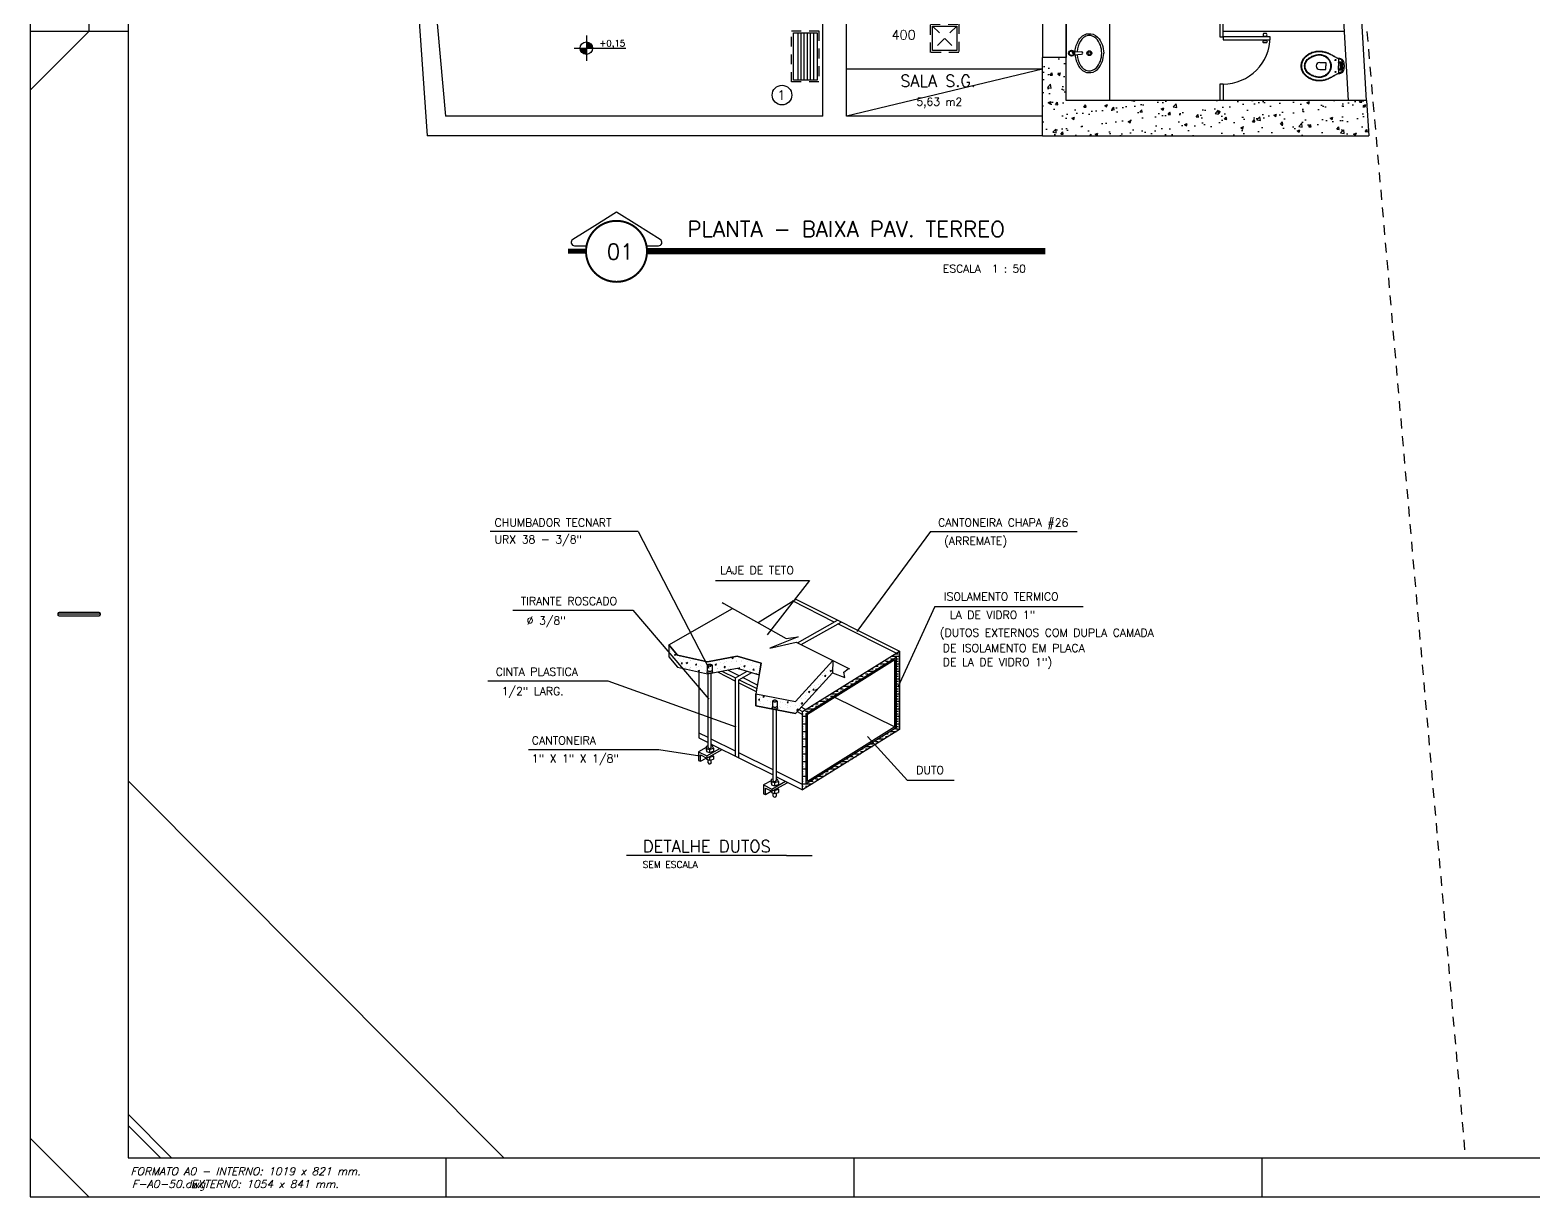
# Model space of a CAD drawing. Extents: x 372.3 to 443.5, y -41.5 to 0.6.
# Drawn here: x 372.33 to 391.5, y -41.46 to -26.59 of the extents above; entities that cross this region are included whole.
import ezdxf

# ---------------------------------------------------------------- set-up
doc = ezdxf.new("R2010")
doc.units = 0
doc.header["$MEASUREMENT"] = 0
doc.linetypes.add('HIDDEN', pattern=[0.375, 0.25, -0.125])
doc.linetypes.add('HIDDEN2', pattern=[0.1875, 0.125, -0.0625])
doc.layers.get('0').update_dxf_attribs({"linetype": 'CONTINUOUS'})
for name, color, linetype in [('A1ALV50', 13, 'CONTINUOUS'), ('A1ALV70', 145, 'CONTINUOUS'), ('A1DIVS', 30, 'CONTINUOUS'), ('A1MOBI', 253, 'CONTINUOUS'), ('A1PORTA', 40, 'CONTINUOUS'), ('A1PROJ20', 3, 'HIDDEN2'), ('A1SANIT', 6, 'CONTINUOUS'), ('A1VISTA10', 10, 'CONTINUOUS'), ('A2HACHU', 11, 'CONTINUOUS'), ('A2SIMBL', 30, 'CONTINUOUS'), ('A2TXT25', 4, 'CONTINUOUS'), ('A2TXT50', 13, 'CONTINUOUS'), ('AC-DIFUSORES', 2, 'CONTINUOUS'), ('AC-DUTOS', 14, 'CONTINUOUS'), ('AC-DUTOSMANTIDOS', 252, 'CONTINUOUS'), ('AC-TEXTO', 7, 'CONTINUOUS'), ('ACDUTOS', 14, 'CONTINUOUS'), ('S2MARGF', 4, 'CONTINUOUS'), ('S2MARGG', 9, 'CONTINUOUS')]:
    doc.layers.add(name, color=color, linetype=linetype)
doc.styles.add('ROMANS', font='ROMANS.SHX')
doc.styles.add('SIMPLEX-08', font='simplex.shx', dxfattribs={"height": 0.08})
doc.styles.add('SIMPLEX-10', font='simplex.shx', dxfattribs={"height": 0.1})
doc.styles.add('SIMPLEX-15', font='simplex.shx', dxfattribs={"height": 0.15})
doc.styles.add('SIMPLEX-20', font='simplex.shx', dxfattribs={"height": 0.2})
doc.styles.add('T80', font='ROMANS9.SHX', dxfattribs={"height": 0.1})

# ---------------------------------------------------------------- blocks, each defined once
blk = doc.blocks.new('PP5')
blk.add_lwpolyline([(-0.6, 0), (0, 0), (0, 0.035), (-0.6, 0.035)], close=True)
at = {"layer": 'A1VISTA10', "color": 1}
for points in [[(-0.554, 0.077), (-0.515, 0.077, -0.363892), (-0.515, 0.045), (-0.554, 0.045, -0.363892)], [(-0.554, -0.042), (-0.515, -0.042, 0.363892), (-0.515, -0.01), (-0.554, -0.01, 0.363892)]]:
    blk.add_lwpolyline(points, format="xyb", close=True, dxfattribs=at)
at = {"layer": 'A1VISTA10'}
blk.add_arc((0, 0), 0.6, 90, 180, dxfattribs=at)
blk = doc.blocks.new('W-CUO-PB')
for p, q in [((-0.019, -0.093), (-0.014, -0.188)), ((0.021, -0.092), (0.016, -0.188))]:
    blk.add_line(p, q)
for points in [[(-0.019, -0.104, 0.130132), (-0.168, -0.153, 0.090827), (-0.22, -0.198, 0.12568), (-0.248, -0.271, 0.221372), (-0.206, -0.392, 0.186059), (0, -0.469)], [(0.021, -0.104, -0.128032), (0.168, -0.153, -0.090827), (0.22, -0.198, -0.12568), (0.248, -0.271, -0.221372), (0.206, -0.392, -0.186059), (0, -0.469)]]:
    blk.add_lwpolyline(points, format="xyb")
blk.add_circle((0, -0.06), 0.0382)
blk.add_arc((0.001, -0.187), 0.015, 183.1827, 356.8173)
at = {"layer": 'A1VISTA10'}
blk.add_line((0.03, -0.06), (-0.015, -0.086), dxfattribs=at)
blk.add_lwpolyline([(-0.019, -0.129, 0.12932), (-0.155, -0.174, 0.09047), (-0.2, -0.213, 0.123903), (-0.224, -0.274, 0.21906), (-0.189, -0.374, 0.185248), (0, -0.444, 0.185248), (0.189, -0.374, 0.21906), (0.224, -0.274, 0.123903), (0.2, -0.213, 0.09047), (0.155, -0.174, 0.127034), (0.021, -0.13, 0.127034)], format="xyb", dxfattribs=at)
for centre, radius in [((0, -0.06), 0.03), ((0, -0.286), 0.0305), ((0, -0.286), 0.018)]:
    blk.add_circle(centre, radius, dxfattribs=at)
blk = doc.blocks.new('VASO-PB')
for points in [[(-0.074, -0.046), (-0.074, -0.082), (-0.074, -0.082), (-0.075, -0.087), (-0.077, -0.092), (-0.08, -0.096), (-0.085, -0.099), (-0.088, -0.101), (-0.088, -0.101), (-0.088, -0.101), (-0.088, -0.101), (-0.088, -0.101), (-0.088, -0.101), (-0.125, -0.122), (-0.125, -0.122), (-0.131, -0.125), (-0.136, -0.128), (-0.141, -0.131), (-0.146, -0.133), (-0.146, -0.133), (-0.151, -0.136), (-0.156, -0.139), (-0.16, -0.142), (-0.166, -0.145), (-0.171, -0.147), (-0.176, -0.15), (-0.181, -0.153), (-0.186, -0.155), (-0.186, -0.155), (-0.193, -0.159), (-0.201, -0.163), (-0.208, -0.166), (-0.215, -0.169), (-0.223, -0.172), (-0.231, -0.175), (-0.239, -0.178), (-0.247, -0.18), (-0.247, -0.18), (-0.259, -0.183), (-0.271, -0.186), (-0.284, -0.188), (-0.297, -0.19), (-0.309, -0.191), (-0.322, -0.191), (-0.335, -0.191), (-0.348, -0.19), (-0.348, -0.19), (-0.361, -0.188), (-0.374, -0.186), (-0.387, -0.182), (-0.4, -0.179), (-0.413, -0.174), (-0.425, -0.169), (-0.438, -0.164), (-0.449, -0.158), (-0.449, -0.158), (-0.459, -0.152), (-0.468, -0.146), (-0.476, -0.139), (-0.484, -0.133), (-0.493, -0.125), (-0.5, -0.117), (-0.508, -0.109), (-0.515, -0.101), (-0.515, -0.101), (-0.523, -0.09), (-0.53, -0.079), (-0.536, -0.066), (-0.541, -0.054), (-0.545, -0.041), (-0.548, -0.028), (-0.549, -0.014), (-0.55, 0), (-0.55, 0), (-0.549, 0.014), (-0.548, 0.027), (-0.545, 0.04), (-0.541, 0.053), (-0.536, 0.066), (-0.53, 0.078), (-0.523, 0.09), (-0.515, 0.101), (-0.515, 0.101), (-0.508, 0.109), (-0.5, 0.117), (-0.493, 0.125), (-0.484, 0.132), (-0.476, 0.139), (-0.468, 0.145), (-0.459, 0.151), (-0.449, 0.157), (-0.449, 0.157), (-0.438, 0.163), (-0.425, 0.169), (-0.413, 0.174), (-0.4, 0.178), (-0.387, 0.182), (-0.374, 0.185), (-0.361, 0.187), (-0.348, 0.19), (-0.348, 0.19), (-0.335, 0.19), (-0.322, 0.19), (-0.309, 0.19), (-0.297, 0.189), (-0.284, 0.187), (-0.271, 0.185), (-0.259, 0.182), (-0.247, 0.179), (-0.247, 0.179), (-0.239, 0.177), (-0.231, 0.174), (-0.223, 0.171), (-0.215, 0.169), (-0.208, 0.166), (-0.201, 0.162), (-0.193, 0.158), (-0.186, 0.155), (-0.186, 0.155), (-0.181, 0.152), (-0.176, 0.15), (-0.171, 0.147), (-0.166, 0.144), (-0.16, 0.142), (-0.156, 0.139), (-0.151, 0.136), (-0.146, 0.133), (-0.146, 0.133), (-0.141, 0.131), (-0.136, 0.128), (-0.131, 0.124), (-0.125, 0.121), (-0.088, 0.101), (-0.088, 0.101), (-0.088, 0.101), (-0.088, 0.101), (-0.088, 0.101), (-0.088, 0.101), (-0.085, 0.098), (-0.085, 0.098), (-0.08, 0.096), (-0.077, 0.091), (-0.075, 0.086), (-0.074, 0.081), (-0.074, 0.045)], [(-0.088, -0.101), (-0.088, -0.101), (-0.088, -0.101), (-0.088, -0.101), (-0.088, -0.101), (-0.088, -0.101), (-0.058, -0.096), (-0.058, -0.096), (-0.047, -0.093), (-0.038, -0.089), (-0.03, -0.083), (-0.022, -0.077), (-0.015, -0.069), (-0.01, -0.061), (-0.007, -0.051), (-0.004, -0.041), (-0.004, -0.041), (-0.003, -0.036), (-0.002, -0.031), (-0.001, -0.026), (-0.001, -0.02), (-0.001, -0.015), (0, -0.01), (0, -0.005), (0, 0), (0, 0), (0, 0.005), (0, 0.01), (-0.001, 0.015), (-0.001, 0.02), (-0.001, 0.025), (-0.002, 0.03), (-0.003, 0.035), (-0.004, 0.04), (-0.004, 0.04), (-0.007, 0.05), (-0.01, 0.06), (-0.015, 0.069), (-0.022, 0.076), (-0.03, 0.082), (-0.038, 0.088), (-0.047, 0.093), (-0.058, 0.096), (-0.088, 0.1), (-0.088, 0.1), (-0.088, 0.1), (-0.088, 0.1), (-0.088, 0.1), (-0.088, 0.101)], [(-0.038, -0.051), (-0.034, -0.05), (-0.028, -0.046), (-0.023, -0.039), (-0.022, -0.031), (-0.022, 0), (-0.022, 0.031), (-0.022, 0.031), (-0.023, 0.039), (-0.028, 0.045), (-0.034, 0.05), (-0.042, 0.051)]]:
    blk.add_lwpolyline(points)
at = {"layer": 'A1VISTA10'}
for points in [[(-0.125, -0.122), (-0.146, -0.133), (-0.146, -0.133), (-0.151, -0.136), (-0.156, -0.138), (-0.16, -0.141), (-0.166, -0.143), (-0.171, -0.145), (-0.176, -0.147), (-0.181, -0.15), (-0.186, -0.152), (-0.186, -0.152), (-0.193, -0.155), (-0.201, -0.159), (-0.208, -0.162), (-0.216, -0.166), (-0.223, -0.169), (-0.23, -0.171), (-0.239, -0.174), (-0.247, -0.176), (-0.247, -0.176), (-0.259, -0.179), (-0.271, -0.181), (-0.284, -0.183), (-0.297, -0.185), (-0.309, -0.185), (-0.322, -0.185), (-0.335, -0.185), (-0.348, -0.184), (-0.348, -0.184), (-0.361, -0.182), (-0.374, -0.179), (-0.387, -0.176), (-0.4, -0.172), (-0.413, -0.167), (-0.425, -0.162), (-0.438, -0.156), (-0.449, -0.15), (-0.449, -0.15), (-0.457, -0.144), (-0.465, -0.139), (-0.473, -0.133), (-0.48, -0.128), (-0.487, -0.122), (-0.494, -0.115), (-0.5, -0.109), (-0.507, -0.101), (-0.507, -0.101), (-0.516, -0.09), (-0.523, -0.079), (-0.529, -0.066), (-0.534, -0.054), (-0.538, -0.041), (-0.541, -0.028), (-0.543, -0.014), (-0.543, 0), (-0.543, 0), (-0.543, 0.014), (-0.541, 0.027), (-0.538, 0.041), (-0.534, 0.053), (-0.529, 0.066), (-0.523, 0.078), (-0.516, 0.09), (-0.507, 0.101), (-0.507, 0.101), (-0.5, 0.108), (-0.494, 0.115), (-0.487, 0.121), (-0.48, 0.127), (-0.473, 0.133), (-0.465, 0.139), (-0.457, 0.144), (-0.449, 0.149), (-0.449, 0.149), (-0.438, 0.155), (-0.425, 0.161), (-0.413, 0.166), (-0.4, 0.171), (-0.387, 0.175), (-0.374, 0.179), (-0.361, 0.181), (-0.348, 0.183), (-0.348, 0.183), (-0.336, 0.184), (-0.322, 0.185), (-0.309, 0.185), (-0.297, 0.184), (-0.284, 0.182), (-0.271, 0.18), (-0.259, 0.178), (-0.247, 0.175), (-0.247, 0.175), (-0.239, 0.173), (-0.231, 0.17), (-0.223, 0.168), (-0.216, 0.165), (-0.208, 0.162), (-0.201, 0.158), (-0.193, 0.155), (-0.186, 0.152), (-0.186, 0.152), (-0.181, 0.15), (-0.176, 0.147), (-0.171, 0.145), (-0.166, 0.142), (-0.16, 0.14), (-0.156, 0.137), (-0.151, 0.135), (-0.146, 0.132), (-0.125, 0.121)], [(-0.247, 0.129), (-0.247, 0.129), (-0.238, 0.124), (-0.229, 0.119), (-0.222, 0.112), (-0.214, 0.106), (-0.207, 0.099), (-0.201, 0.092), (-0.195, 0.084), (-0.189, 0.075), (-0.184, 0.067), (-0.18, 0.058), (-0.176, 0.049), (-0.173, 0.039), (-0.171, 0.03), (-0.169, 0.02), (-0.168, 0.01), (-0.167, 0), (-0.167, 0), (-0.168, -0.01), (-0.169, -0.02), (-0.171, -0.03), (-0.173, -0.04), (-0.176, -0.05), (-0.18, -0.058), (-0.184, -0.068), (-0.189, -0.076), (-0.195, -0.085), (-0.201, -0.093), (-0.207, -0.1), (-0.214, -0.106), (-0.222, -0.113), (-0.229, -0.12), (-0.238, -0.125), (-0.247, -0.13), (-0.247, -0.13), (-0.258, -0.136), (-0.271, -0.14), (-0.283, -0.143), (-0.296, -0.146), (-0.309, -0.147), (-0.322, -0.147), (-0.335, -0.147), (-0.348, -0.144), (-0.348, -0.144), (-0.361, -0.142), (-0.374, -0.138), (-0.387, -0.134), (-0.4, -0.129), (-0.413, -0.124), (-0.425, -0.117), (-0.438, -0.111), (-0.449, -0.104), (-0.449, -0.104), (-0.462, -0.094), (-0.473, -0.084), (-0.483, -0.072), (-0.491, -0.059), (-0.497, -0.045), (-0.503, -0.031), (-0.506, -0.015), (-0.507, 0), (-0.507, 0), (-0.506, 0.015), (-0.503, 0.031), (-0.497, 0.044), (-0.491, 0.058), (-0.483, 0.071), (-0.473, 0.083), (-0.462, 0.093), (-0.449, 0.103), (-0.449, 0.103), (-0.438, 0.11), (-0.425, 0.117), (-0.413, 0.123), (-0.4, 0.128), (-0.387, 0.133), (-0.374, 0.137), (-0.361, 0.141), (-0.348, 0.144), (-0.348, 0.144), (-0.335, 0.146), (-0.322, 0.147), (-0.309, 0.146), (-0.296, 0.145), (-0.283, 0.142), (-0.271, 0.139), (-0.258, 0.135), (-0.247, 0.129)], [(-0.247, 0.12), (-0.247, 0.12), (-0.239, 0.115), (-0.231, 0.11), (-0.224, 0.104), (-0.217, 0.098), (-0.212, 0.091), (-0.206, 0.085), (-0.2, 0.077), (-0.195, 0.069), (-0.191, 0.061), (-0.187, 0.053), (-0.184, 0.045), (-0.181, 0.036), (-0.179, 0.028), (-0.177, 0.018), (-0.177, 0.009), (-0.176, 0), (-0.176, 0), (-0.177, -0.009), (-0.177, -0.019), (-0.179, -0.028), (-0.181, -0.036), (-0.184, -0.045), (-0.187, -0.054), (-0.191, -0.062), (-0.195, -0.07), (-0.2, -0.077), (-0.206, -0.085), (-0.212, -0.092), (-0.217, -0.098), (-0.224, -0.104), (-0.231, -0.11), (-0.239, -0.115), (-0.247, -0.12), (-0.247, -0.12), (-0.258, -0.127), (-0.271, -0.132), (-0.283, -0.136), (-0.295, -0.139), (-0.309, -0.141), (-0.322, -0.141), (-0.335, -0.141), (-0.348, -0.139), (-0.348, -0.139), (-0.362, -0.136), (-0.375, -0.132), (-0.388, -0.128), (-0.4, -0.123), (-0.414, -0.117), (-0.426, -0.111), (-0.438, -0.104), (-0.449, -0.096), (-0.449, -0.096), (-0.461, -0.088), (-0.471, -0.078), (-0.48, -0.067), (-0.487, -0.055), (-0.493, -0.042), (-0.498, -0.028), (-0.5, -0.015), (-0.502, 0), (-0.502, 0), (-0.5, 0.015), (-0.498, 0.028), (-0.493, 0.042), (-0.487, 0.054), (-0.48, 0.066), (-0.471, 0.077), (-0.461, 0.087), (-0.449, 0.096), (-0.449, 0.096), (-0.438, 0.103), (-0.426, 0.11), (-0.414, 0.117), (-0.4, 0.122), (-0.388, 0.127), (-0.375, 0.131), (-0.362, 0.135), (-0.348, 0.138), (-0.348, 0.138), (-0.335, 0.14), (-0.322, 0.141), (-0.309, 0.14), (-0.295, 0.139), (-0.283, 0.136), (-0.271, 0.132), (-0.258, 0.127), (-0.247, 0.12)], [(-0.315, 0.045), (-0.235, 0.045), (-0.235, 0)], [(-0.315, -0.046), (-0.235, -0.046), (-0.235, 0)], [(-0.039, 0.077), (-0.046, 0.081), (-0.053, 0.085), (-0.059, 0.086), (-0.067, 0.088), (-0.076, 0.088)], [(-0.074, 0.051), (-0.042, 0.051), (-0.023, 0.051), (-0.023, 0.051), (-0.021, 0.052), (-0.02, 0.053), (-0.019, 0.055), (-0.021, 0.059), (-0.021, 0.059), (-0.025, 0.064), (-0.031, 0.071), (-0.039, 0.077)], [(-0.074, 0.045), (-0.074, 0)], [(-0.074, -0.046), (-0.074, -0.046), (-0.074, -0.042), (-0.071, -0.039), (-0.069, -0.036), (-0.065, -0.036), (-0.052, -0.036), (-0.052, -0.036), (-0.05, -0.036), (-0.049, -0.036), (-0.047, -0.037), (-0.046, -0.039), (-0.046, -0.039), (-0.044, -0.039), (-0.042, -0.039), (-0.04, -0.038), (-0.039, -0.036), (-0.039, 0), (-0.039, 0.035), (-0.039, 0.035), (-0.04, 0.037), (-0.042, 0.039), (-0.044, 0.039), (-0.046, 0.038), (-0.046, 0.038), (-0.047, 0.036), (-0.049, 0.036), (-0.05, 0.035), (-0.052, 0.035), (-0.065, 0.035), (-0.065, 0.035), (-0.069, 0.036), (-0.071, 0.038), (-0.074, 0.041), (-0.074, 0.045)], [(-0.074, -0.046), (-0.074, 0)], [(-0.048, -0.037), (-0.048, 0), (-0.048, 0.036)], [(-0.039, -0.077), (-0.046, -0.081), (-0.053, -0.085), (-0.059, -0.086), (-0.067, -0.088), (-0.076, -0.088)], [(-0.074, -0.051), (-0.042, -0.051), (-0.023, -0.051), (-0.023, -0.051), (-0.021, -0.052), (-0.02, -0.053), (-0.019, -0.055), (-0.021, -0.059), (-0.021, -0.059), (-0.025, -0.064), (-0.031, -0.071), (-0.039, -0.077)]]:
    blk.add_lwpolyline(points, dxfattribs=at)
for centre in [(-0.115, 0.076), (-0.115, -0.076)]:
    blk.add_circle(centre, 0.00672, dxfattribs=at)
blk.add_arc((-0.315, 0), 0.0456, 90, 270, dxfattribs=at)
blk = doc.blocks.new('DIF12X12_2004')
at = {"layer": 'AC-DIFUSORES', "color": 253, "linetype": 'HIDDEN2'}
blk.add_lwpolyline([(-0.15, 0.15), (0.211, 0.15), (0.211, -0.211), (-0.15, -0.211)], close=True, dxfattribs=at)
for points in [[(0.186, 0.125), (-0.125, -0.186)], [(-0.125, 0.125), (0.186, -0.186)]]:
    blk.add_lwpolyline(points, dxfattribs=at)
at = {"layer": 'AC-DIFUSORES'}
blk.add_lwpolyline([(-0.125, 0.125), (0.186, 0.125), (0.186, -0.186), (-0.125, -0.186)], close=True, dxfattribs=at)
blk = doc.blocks.new('A$C2E2B48DA')
at = {"layer": 'AC-TEXTO', "const_width": 0.0253}
blk.add_lwpolyline([(0.23, 0.401, 1), (1.007, 0.401, 1)], format="xyb", close=True, dxfattribs=at)
at = {"layer": 'AC-TEXTO'}
blk.add_lwpolyline([(0.878, 0.737), (0.618, 0.9), (0.343, 0.728)], dxfattribs=at)
for points in [[(0.343, 0.728), (0.061, 0.551, 0.753517), (0.083, 0.472), (0.224, 0.472, 0.753517)], [(1.013, 0.472), (1.153, 0.472, 0.753517), (1.176, 0.551), (0.878, 0.737)]]:
    blk.add_lwpolyline(points, format="xyb", dxfattribs=at)
for points, const_width in [([(0.217, 0.402), (0, 0.402)], 0.0636), ([(6.085, 0.402), (1.007, 0.402)], 0.0794)]:
    blk.add_lwpolyline(points, dxfattribs=dict(at, const_width=const_width))
for s, height, style, p in [('PLANTA - BAIXA PAV. TERREO', 0.2, 'SIMPLEX-20', (1.522, 0.584)), ('01', 0.2, 'SIMPLEX-20', (0.494, 0.297)), ('ESCALA  1 : 50', 0.1, 'SIMPLEX-10', (4.779, 0.13))]:
    blk.add_text(s, height=height, dxfattribs=dict(at, style=style)).set_placement(p)
blk = doc.blocks.new('*X715')
at = {"color": 0}
for p, q in [((40.8, 2.062), (40.837, 2.062)), ((40.826, 2.1), (40.837, 2.1)), ((40.875, 2.1), (40.913, 2.1)), ((40.886, 2.138), (41.008, 2.138)), ((40.95, 2.175), (40.987, 2.175)), ((40.958, 2.1), (40.987, 2.1)), ((40.958, 2.062), (40.987, 2.062)), ((40.425, 1.837), (40.462, 1.837)), ((40.5, 1.875), (40.538, 1.875)), ((40.525, 1.913), (40.62, 1.913)), ((40.585, 1.95), (40.612, 1.95)), ((40.65, 1.988), (40.688, 1.988)), ((40.65, 1.95), (40.68, 1.95)), ((40.706, 2.025), (40.8, 2.025)), ((40.725, 1.988), (40.74, 1.988)), ((40.958, 2.025), (41.008, 2.025)), ((40.958, 1.988), (40.987, 1.988)), ((40.958, 1.95), (40.987, 1.95)), ((40.958, 1.913), (41.008, 1.913)), ((40.958, 1.875), (40.987, 1.875)), ((40.958, 1.837), (40.987, 1.837)), ((40.05, 1.613), (40.087, 1.613)), ((40.125, 1.65), (40.163, 1.65)), ((40.125, 1.613), (40.138, 1.613)), ((40.164, 1.688), (40.258, 1.688)), ((40.224, 1.725), (40.237, 1.725)), ((40.275, 1.725), (40.312, 1.725)), ((40.284, 1.762), (40.312, 1.762)), ((40.344, 1.8), (40.439, 1.8)), ((40.35, 1.762), (40.379, 1.762)), ((40.958, 1.8), (41.008, 1.8)), ((40.958, 1.762), (40.987, 1.762)), ((40.958, 1.725), (40.987, 1.725)), ((40.958, 1.688), (41.008, 1.688)), ((40.958, 1.65), (40.987, 1.65)), ((40.958, 1.613), (40.987, 1.613)), ((39.682, 1.387), (39.712, 1.387)), ((39.75, 1.425), (39.788, 1.425)), ((39.75, 1.387), (39.777, 1.387)), ((39.802, 1.462), (39.897, 1.462)), ((39.825, 1.425), (39.837, 1.425)), ((39.9, 1.5), (39.938, 1.5)), ((39.923, 1.538), (39.938, 1.538)), ((39.975, 1.538), (40.013, 1.538)), ((39.983, 1.575), (40.078, 1.575)), ((40.958, 1.575), (41.008, 1.575)), ((40.958, 1.538), (40.987, 1.538)), ((40.958, 1.5), (40.987, 1.5)), ((40.958, 1.462), (41.008, 1.462)), ((40.958, 1.425), (40.987, 1.425)), ((40.958, 1.387), (40.987, 1.387)), ((39.557, 1.275), (39.562, 1.275)), ((39.557, 1.238), (39.607, 1.238)), ((39.557, 1.2), (39.562, 1.2)), ((39.557, 1.163), (39.562, 1.163)), ((39.562, 1.312), (39.562, 1.312)), ((39.6, 1.312), (39.638, 1.312)), ((39.6, 1.275), (39.607, 1.275)), ((39.6, 1.2), (39.607, 1.2)), ((39.6, 1.163), (39.607, 1.163)), ((39.622, 1.35), (39.716, 1.35)), ((40.958, 1.35), (41.008, 1.35)), ((40.958, 1.312), (40.987, 1.312)), ((40.958, 1.275), (40.987, 1.275)), ((40.958, 1.238), (41.008, 1.238)), ((40.958, 1.2), (40.987, 1.2)), ((40.958, 1.163), (40.987, 1.163)), ((39.557, 1.125), (39.607, 1.125)), ((39.557, 1.087), (39.562, 1.087)), ((39.557, 1.05), (39.562, 1.05)), ((39.557, 1.012), (39.607, 1.012)), ((39.557, 0.975), (39.562, 0.975)), ((39.557, 0.937), (39.562, 0.937)), ((39.6, 1.087), (39.607, 1.087)), ((39.6, 1.05), (39.607, 1.05)), ((39.6, 0.975), (39.607, 0.975)), ((39.6, 0.937), (39.607, 0.937)), ((40.75, 0.937), (40.763, 0.937)), ((40.8, 0.937), (40.837, 0.937)), ((40.81, 0.975), (40.837, 0.975)), ((40.87, 1.012), (40.965, 1.012)), ((40.875, 0.975), (40.904, 0.975)), ((40.95, 1.05), (40.987, 1.05)), ((40.958, 1.125), (41.008, 1.125)), ((40.958, 1.087), (40.987, 1.087)), ((39.557, 0.9), (39.607, 0.9)), ((39.557, 0.862), (39.562, 0.862)), ((39.557, 0.825), (39.562, 0.825)), ((39.557, 0.787), (39.607, 0.787)), ((39.557, 0.75), (39.562, 0.75)), ((39.557, 0.712), (39.562, 0.712)), ((39.6, 0.862), (39.607, 0.862)), ((39.6, 0.825), (39.607, 0.825)), ((39.6, 0.75), (39.607, 0.75)), ((39.6, 0.712), (39.607, 0.712)), ((40.425, 0.712), (40.462, 0.712)), ((40.449, 0.75), (40.462, 0.75)), ((40.5, 0.75), (40.538, 0.75)), ((40.509, 0.787), (40.603, 0.787)), ((40.575, 0.825), (40.612, 0.825)), ((40.65, 0.862), (40.688, 0.862)), ((40.65, 0.825), (40.664, 0.825)), ((40.689, 0.9), (40.784, 0.9)), ((39.557, 0.675), (39.607, 0.675)), ((39.557, 0.637), (39.562, 0.637)), ((39.557, 0.6), (39.562, 0.6)), ((39.557, 0.562), (39.607, 0.562)), ((39.557, 0.525), (39.562, 0.525)), ((39.557, 0.487), (39.562, 0.487)), ((39.6, 0.637), (39.607, 0.637)), ((39.6, 0.6), (39.607, 0.6)), ((39.6, 0.525), (39.607, 0.525)), ((39.6, 0.487), (39.607, 0.487)), ((40.05, 0.487), (40.087, 0.487)), ((40.087, 0.525), (40.087, 0.525)), ((40.125, 0.525), (40.163, 0.525)), ((40.147, 0.562), (40.242, 0.562)), ((40.208, 0.6), (40.237, 0.6)), ((40.275, 0.637), (40.312, 0.637)), ((40.275, 0.6), (40.302, 0.6)), ((40.328, 0.675), (40.423, 0.675)), ((40.35, 0.637), (40.362, 0.637)), ((39.557, 0.45), (39.607, 0.45)), ((39.557, 0.412), (39.562, 0.412)), ((39.557, 0.375), (39.562, 0.375)), ((39.557, 0.338), (39.607, 0.338)), ((39.557, 0.3), (39.562, 0.3)), ((39.557, 0.263), (39.562, 0.263)), ((39.6, 0.412), (39.607, 0.412)), ((39.6, 0.375), (39.607, 0.375)), ((39.6, 0.3), (39.607, 0.3)), ((39.6, 0.263), (39.607, 0.263)), ((39.675, 0.263), (39.712, 0.263)), ((39.75, 0.3), (39.788, 0.3)), ((39.75, 0.263), (39.76, 0.263)), ((39.786, 0.338), (39.881, 0.338)), ((39.846, 0.375), (39.862, 0.375)), ((39.9, 0.375), (39.938, 0.375)), ((39.907, 0.412), (39.938, 0.412)), ((39.967, 0.45), (40.061, 0.45)), ((39.975, 0.412), (40.001, 0.412)), ((39.557, 0.225), (39.7, 0.225)), ((39.557, 0.188), (39.562, 0.188)), ((39.557, 0.15), (39.562, 0.15)), ((39.6, 0.188), (39.638, 0.188))]:
    blk.add_line(p, q, dxfattribs=at)
blk = doc.blocks.new('*X716')
at = {"color": 0}
for p, q in [((37.57, 2.134), (37.57, 2.134)), ((37.573, 2.234), (37.573, 2.234)), ((37.581, 2.212), (37.581, 2.212)), ((37.583, 2.142), (37.583, 2.142)), ((37.607, 2.1), (37.607, 2.1)), ((37.633, 2.16), (37.654, 2.168)), ((37.633, 2.16), (37.647, 2.15)), ((37.647, 2.15), (37.654, 2.168)), ((37.658, 2.151), (37.658, 2.151)), ((37.692, 2.048), (37.692, 2.048)), ((37.695, 2.107), (37.695, 2.107)), ((37.704, 2.134), (37.704, 2.134)), ((37.72, 2.055), (37.72, 2.055)), ((37.733, 2.027), (37.748, 2.044)), ((37.751, 2.026), (37.748, 2.044)), ((37.767, 2.093), (37.767, 2.093)), ((37.812, 2.039), (37.833, 2.047)), ((37.812, 2.039), (37.827, 2.029)), ((37.827, 2.029), (37.833, 2.047)), ((37.872, 2.075), (37.872, 2.075)), ((37.882, 2.073), (37.882, 2.073)), ((37.927, 2.086), (37.927, 2.086)), ((37.957, 2.083), (37.957, 2.083)), ((38.247, 2.073), (38.247, 2.073)), ((38.329, 2.038), (38.329, 2.038)), ((38.383, 2.048), (38.383, 2.048)), ((38.408, 2.066), (38.408, 2.066)), ((38.485, 2.06), (38.485, 2.06)), ((38.495, 2.112), (38.516, 2.12)), ((38.495, 2.112), (38.51, 2.102)), ((38.504, 2.1), (38.504, 2.1)), ((38.51, 2.102), (38.516, 2.12)), ((38.558, 2.078), (38.558, 2.078)), ((38.559, 2.054), (38.559, 2.054)), ((38.568, 2.059), (38.568, 2.059)), ((38.634, 2.064), (38.634, 2.064)), ((38.639, 2.081), (38.639, 2.081)), ((38.665, 2.093), (38.665, 2.093)), ((38.728, 2.053), (38.728, 2.053)), ((38.748, 2.079), (38.748, 2.079)), ((38.805, 2.042), (38.805, 2.042)), ((37.733, 2.027), (37.751, 2.026)), ((37.803, 1.955), (37.803, 1.955)), ((37.804, 1.974), (37.804, 1.974)), ((37.848, 1.938), (37.849, 1.94)), ((37.85, 1.937), (37.849, 1.939)), ((37.858, 1.958), (37.858, 1.958)), ((37.868, 1.975), (37.868, 1.975)), ((37.878, 1.965), (37.878, 1.965)), ((37.948, 2.008), (37.963, 2.026)), ((37.948, 2.008), (37.966, 2.007)), ((37.966, 2.007), (37.963, 2.026)), ((37.964, 1.967), (37.964, 1.967)), ((37.991, 1.919), (38.012, 1.927)), ((37.991, 1.919), (38.006, 1.909)), ((37.992, 1.98), (37.992, 1.98)), ((38.006, 1.908), (38.012, 1.927)), ((38.024, 1.997), (38.024, 1.997)), ((38.033, 1.988), (38.033, 1.988)), ((38.102, 1.886), (38.102, 1.886)), ((38.105, 1.922), (38.105, 1.922)), ((38.124, 1.961), (38.124, 1.961)), ((38.163, 1.99), (38.178, 2.007)), ((38.163, 1.99), (38.181, 1.988)), ((38.163, 1.883), (38.17, 1.89)), ((38.17, 1.884), (38.17, 1.89)), ((38.174, 1.919), (38.174, 1.919)), ((38.177, 1.896), (38.177, 1.896)), ((38.178, 2.018), (38.178, 2.018)), ((38.181, 1.988), (38.178, 2.007)), ((38.181, 2.005), (38.181, 2.005)), ((38.208, 2.018), (38.208, 2.018)), ((38.243, 2.015), (38.264, 2.023)), ((38.243, 2.015), (38.258, 2.005)), ((38.256, 2.014), (38.256, 2.014)), ((38.258, 2.005), (38.264, 2.023)), ((38.28, 1.952), (38.28, 1.952)), ((38.285, 1.954), (38.285, 1.954)), ((38.291, 1.911), (38.291, 1.911)), ((38.326, 1.938), (38.326, 1.938)), ((38.37, 2.029), (38.37, 2.029)), ((38.379, 1.971), (38.393, 1.988)), ((38.379, 1.971), (38.397, 1.969)), ((38.397, 1.969), (38.393, 1.988)), ((38.445, 1.947), (38.445, 1.947)), ((38.455, 1.982), (38.455, 1.982)), ((38.481, 1.96), (38.481, 1.96)), ((38.595, 1.953), (38.608, 1.969)), ((38.599, 1.951), (38.612, 1.95)), ((38.612, 1.95), (38.608, 1.969)), ((38.63, 2.012), (38.63, 2.012)), ((38.635, 1.981), (38.635, 1.981)), ((38.669, 1.961), (38.669, 1.961)), ((38.674, 1.991), (38.695, 1.999)), ((38.674, 1.991), (38.689, 1.981)), ((38.689, 1.981), (38.695, 1.999)), ((38.765, 1.934), (38.765, 1.934)), ((38.783, 1.901), (38.783, 1.901)), ((38.787, 2.001), (38.787, 2.001)), ((38.809, 1.933), (38.823, 1.95)), ((38.809, 1.933), (38.827, 1.931)), ((38.827, 1.931), (38.823, 1.95)), ((38.855, 1.877), (38.855, 1.877)), ((38.859, 1.986), (38.859, 1.986)), ((38.862, 1.874), (38.874, 1.879)), ((38.871, 1.871), (38.874, 1.879)), ((39.853, 1.843), (39.853, 1.843)), ((39.855, 1.849), (39.855, 1.849)), ((39.885, 1.839), (39.899, 1.856)), ((39.885, 1.839), (39.903, 1.837)), ((39.886, 1.886), (39.886, 1.886)), ((39.903, 1.837), (39.899, 1.856)), ((39.91, 1.908), (39.91, 1.908)), ((39.956, 1.939), (39.956, 1.939)), ((39.967, 1.919), (39.988, 1.927)), ((39.967, 1.919), (39.982, 1.909)), ((39.982, 1.909), (39.988, 1.927)), ((39.989, 2.027), (39.989, 2.027)), ((39.608, 1.587), (39.608, 1.587)), ((39.642, 1.605), (39.663, 1.613)), ((39.642, 1.605), (39.657, 1.595)), ((39.657, 1.595), (39.663, 1.613)), ((39.677, 1.662), (39.677, 1.662)), ((39.692, 1.627), (39.692, 1.627)), ((39.695, 1.727), (39.695, 1.727)), ((39.711, 1.632), (39.726, 1.649)), ((39.711, 1.632), (39.729, 1.631)), ((39.729, 1.63), (39.726, 1.649)), ((39.731, 1.699), (39.731, 1.699)), ((39.747, 1.617), (39.77, 1.642)), ((39.747, 1.617), (39.754, 1.616)), ((39.753, 1.672), (39.753, 1.672)), ((39.756, 1.78), (39.756, 1.78)), ((39.771, 1.635), (39.77, 1.642)), ((39.793, 1.708), (39.793, 1.708)), ((39.828, 1.733), (39.828, 1.733)), ((39.831, 1.79), (39.831, 1.79)), ((39.851, 1.749), (39.851, 1.749)), ((38.892, 1.482), (38.907, 1.499)), ((38.892, 1.482), (38.91, 1.48)), ((38.91, 1.48), (38.907, 1.499)), ((38.909, 1.461), (38.909, 1.461)), ((38.917, 1.454), (38.917, 1.454)), ((38.918, 1.558), (38.918, 1.558)), ((38.921, 1.424), (38.921, 1.424)), ((38.925, 1.524), (38.925, 1.524)), ((38.959, 1.532), (38.98, 1.54)), ((38.959, 1.532), (38.974, 1.522)), ((38.972, 1.421), (38.972, 1.421)), ((38.974, 1.522), (38.98, 1.54)), ((39.031, 1.469), (39.031, 1.469)), ((39.069, 1.454), (39.069, 1.454)), ((39.075, 1.445), (39.075, 1.445)), ((39.081, 1.409), (39.081, 1.409)), ((39.116, 1.473), (39.122, 1.48)), ((39.123, 1.476), (39.122, 1.48)), ((39.216, 1.385), (39.216, 1.385)), ((39.22, 1.494), (39.22, 1.494)), ((39.223, 1.364), (39.223, 1.364)), ((39.226, 1.464), (39.226, 1.464)), ((39.229, 1.447), (39.229, 1.447)), ((39.256, 1.439), (39.256, 1.439)), ((39.292, 1.407), (39.292, 1.407)), ((39.323, 1.444), (39.337, 1.461)), ((39.323, 1.444), (39.34, 1.443)), ((39.328, 1.373), (39.328, 1.373)), ((39.33, 1.4), (39.33, 1.4)), ((39.34, 1.442), (39.337, 1.461)), ((39.379, 1.387), (39.379, 1.387)), ((39.389, 1.441), (39.389, 1.441)), ((39.452, 1.4), (39.452, 1.4)), ((39.503, 1.403), (39.503, 1.403)), ((39.52, 1.425), (39.52, 1.425)), ((39.533, 1.408), (39.533, 1.408)), ((39.536, 1.508), (39.536, 1.508)), ((39.538, 1.425), (39.552, 1.442)), ((39.538, 1.425), (39.556, 1.424)), ((39.549, 1.434), (39.549, 1.434)), ((39.556, 1.424), (39.552, 1.442)), ((39.598, 1.544), (39.598, 1.544)), ((39.606, 1.499), (39.606, 1.499)), ((39.674, 1.553), (39.674, 1.553)), ((39.441, 1.307), (39.441, 1.307)), ((39.467, 1.325), (39.49, 1.349)), ((39.467, 1.325), (39.486, 1.322)), ((39.492, 1.329), (39.49, 1.349))]:
    blk.add_line(p, q, dxfattribs=at)

msp = doc.modelspace()

# ---------------------------------------------------------------- hatches: boundary and pattern name
at = {"layer": 'A2HACHU'}
h = msp.add_hatch(dxfattribs=at)
h.set_pattern_fill('AR-CONC,_O', color=256, scale=0.05, double=1)
h.set_pattern_definition([(50, (387.43742, -23.28168), (0.35863, -0.031376), [0.0375, -0.4125]), (355, (387.43742, -23.28168), (-0.069376, 0.376096), [0.03, -0.33]), (100.4514, (387.4673, -23.2843), (0.289255, 0.34472), [0.03187, -0.35057]), (46.184, (387.4374, -23.1817), (0.53362, -0.08276), [0.05625, -0.61875]), (96.636, (387.4819, -23.1886), (0.46733, 0.48706), [0.047805, -0.525856]), (351.184, (387.4374, -23.1817), (0.46733, 0.48706), [0.045, -0.495]), (21, (387.48742, -23.20668), (0.298454, -0.20131), [0.0375, -0.4125]), (326, (387.48742, -23.20668), (0.121658, 0.362575), [0.03, -0.33]), (71.4514, (387.5123, -23.22346), (0.420111, 0.161265), [0.03187, -0.35057]), (37.5, (387.43742, -23.28168), (0.00608, 0.166447), [0, -0.326, 0, -0.335, 0, -0.33125]), (7.5, (387.43742, -23.28168), (0.131535, 0.197206), [0, -0.191, 0, -0.3185, 0, -0.12625]), (327.5, (387.32592, -23.28168), (0.2669112, -0.0112774), [0, -0.125, 0, -0.39, 0, -0.5175]), (317.5, (387.27592, -23.28168), (0.291593, 0.050052), [0, -0.1625, 0, -0.259, 0, -0.3675])])
h.paths.add_polyline_path([(385.537, -27.492), (385.537, -26.942), (385.237, -26.942), (385.237, -27.942), (389.394, -27.942), (389.366, -27.492)])

# ---------------------------------------------------------------- linework, layer by layer
for points in [[(381.151, -33.888), (381.172, -33.902), (381.969, -34.345), (382.121, -34.324), (381.761, -34.47), (382.094, -34.393), (382.773, -34.733)], [(381.61, -34.145), (382.089, -33.847)], [(382.581, -34.138), (382.048, -33.869)], [(382.089, -33.847), (383.412, -34.509)], [(380.472, -34.428), (381.283, -33.963)], [(382.112, -34.403), (382.623, -34.114)], [(382.158, -34.425), (382.669, -34.137)], [(383.37, -34.535), (382.627, -34.161)], [(380.472, -34.428), (380.583, -34.56), (380.964, -34.643), (381.345, -34.573), (381.65, -34.663), (381.581, -35.051), (382.087, -35.148), (382.561, -34.627)], [(382.561, -34.627), (382.558, -34.783), (382.087, -35.301), (381.581, -35.204), (381.581, -35.051), (382.087, -35.148), (382.561, -34.627)], [(380.855, -34.771), (380.855, -35.614), (380.972, -35.672)], [(380.972, -35.735), (380.972, -34.794)], [(381.014, -35.73), (381.014, -34.786)], [(381.093, -34.77), (381.324, -34.889)], [(381.147, -34.762), (381.324, -34.85)], [(381.368, -34.822), (381.224, -34.749)], [(381.323, -35.848), (381.324, -34.847), (381.472, -34.763)], [(381.365, -35.869), (381.366, -34.872), (381.529, -34.78)], [(381.367, -34.872), (381.593, -34.985)], [(381.602, -34.942), (381.413, -34.845)], [(381.581, -35.204), (382.087, -35.301), (382.558, -34.783)], [(382.558, -34.783), (382.717, -34.844), (382.704, -34.774), (382.759, -34.733)], [(381.366, -34.91), (381.585, -35.023)], [(382.13, -35.253), (382.178, -35.277)], [(382.216, -35.253), (382.159, -35.22)], [(382.106, -35.277), (382.175, -35.314)], [(380.972, -35.609), (380.86, -35.553)], [(381.323, -35.784), (381.014, -35.63)], [(381.014, -35.693), (381.801, -36.086)], [(381.801, -36.022), (381.365, -35.805)], [(382.175, -36.208), (381.844, -36.043)], [(381.844, -36.108), (382.178, -36.275)]]:
    msp.add_lwpolyline(points)
msp.add_lwpolyline([(381.65, -34.663), (381.345, -34.573), (380.964, -34.643), (380.583, -34.56), (380.472, -34.428), (380.472, -34.58), (380.583, -34.712), (380.964, -34.795), (381.345, -34.726), (381.624, -34.808)], close=True)
at = {"layer": 'A1ALV50'}
for p, q in [((377.099, -23.742), (377.393, -27.942)), ((377.276, -23.742), (377.626, -27.692)), ((382.437, -27.692), (382.437, -26.192)), ((382.737, -27.692), (382.737, -26.192)), ((382.437, -27.692), (377.626, -27.692)), ((385.237, -27.692), (382.737, -27.692)), ((385.237, -27.942), (377.393, -27.942)), ((373.581, -36.16), (378.37, -40.962))]:
    msp.add_line(p, q, dxfattribs=at)
at = {"layer": 'A1ALV50', "ltscale": 0.2}
for p, q in [((389.137, -27.492), (389.043, -25.942)), ((389.366, -27.492), (389.272, -25.942)), ((385.237, -26.242), (385.237, -26.942)), ((385.537, -26.242), (385.537, -26.942))]:
    msp.add_line(p, q, dxfattribs=at)
at = {"layer": 'A1ALV70'}
for p, q in [((385.237, -27.942), (385.237, -26.942)), ((385.537, -26.942), (385.237, -26.942)), ((385.537, -27.492), (385.537, -26.942)), ((389.366, -27.492), (385.537, -27.492)), ((389.366, -27.492), (389.394, -27.942)), ((385.237, -27.942), (389.394, -27.942))]:
    msp.add_line(p, q, dxfattribs=at)
at = {"layer": 'A1DIVS'}
for p, q in [((389.084, -26.612), (387.537, -26.612)), ((387.537, -27.282), (387.497, -27.282)), ((387.497, -27.282), (387.497, -27.492)), ((387.537, -27.282), (387.537, -27.492))]:
    msp.add_line(p, q, dxfattribs=at)
msp.add_lwpolyline([(387.537, -26.572), (387.537, -26.502), (387.497, -26.502), (387.497, -26.682), (387.537, -26.682), (387.537, -26.612)], close=True, dxfattribs=at)
at = {"layer": 'A1MOBI'}
msp.add_line((385.237, -27.092), (382.737, -27.092), dxfattribs=at)
at = {"layer": 'A1PROJ20'}
msp.add_line((389.31, -25.942), (390.624, -40.962), dxfattribs=at)
at = {"layer": 'A1SANIT'}
msp.add_lwpolyline([(386.087, -27.492), (385.537, -27.492), (385.537, -25.092), (386.087, -25.092)], close=True, dxfattribs=at)
at = {"layer": 'A1VISTA10'}
for p, q in [((385.237, -27.092), (382.737, -27.692)), ((373.581, -40.408), (374.133, -40.962)), ((373.581, -40.55), (373.992, -40.962))]:
    msp.add_line(p, q, dxfattribs=at)
at = {"layer": 'A2SIMBL'}
for p, q in [((379.264, -26.825), (379.925, -26.825)), ((379.421, -26.665), (379.421, -26.985))]:
    msp.add_line(p, q, dxfattribs=at)
at = {"layer": 'A2SIMBL', "const_width": 0.08}
for points in [[(379.381, -26.825, 0.414214), (379.421, -26.865, 1)], [(379.461, -26.825, 0.414214), (379.421, -26.785, 1)]]:
    msp.add_lwpolyline(points, format="xyb", dxfattribs=at)
at = {"layer": 'A2SIMBL'}
msp.add_circle((379.421, -26.825), 0.08, dxfattribs=at)
at = {"layer": 'AC-DIFUSORES', "color": 253, "linetype": 'HIDDEN2'}
msp.add_lwpolyline([(382.386, -26.606), (382.386, -27.256), (382.036, -27.256), (382.036, -26.606)], close=True, dxfattribs=at)
at = {"layer": 'AC-DIFUSORES'}
msp.add_lwpolyline([(382.361, -26.631), (382.361, -27.231), (382.061, -27.231), (382.061, -26.631)], close=True, dxfattribs=at)
at = {"layer": 'AC-DUTOS'}
msp.add_lwpolyline([(382.178, -35.277), (383.412, -34.509), (383.412, -35.506), (382.178, -36.275)], close=True, dxfattribs=at)
at = {"layer": 'AC-DUTOSMANTIDOS'}
for points in [[(382.115, -26.631), (382.115, -27.231)], [(382.155, -26.631), (382.155, -27.231)], [(382.195, -26.631), (382.195, -27.231)], [(382.235, -26.631), (382.235, -27.231)], [(382.275, -26.631), (382.275, -27.231)], [(382.315, -26.631), (382.315, -27.231)]]:
    msp.add_lwpolyline(points, dxfattribs=at)
at = {"layer": 'AC-TEXTO'}
for p, q in [((380.08, -32.985), (378.196, -32.985)), ((380.08, -32.985), (380.984, -34.726)), ((383.806, -32.985), (382.869, -34.258)), ((383.806, -32.985), (385.679, -32.985)), ((381.973, -37.11), (382.3, -37.11))]:
    msp.add_line(p, q, dxfattribs=at)
for points in [[(381.066, -33.609), (382.266, -33.609), (381.724, -34.299)], [(378.485, -33.987), (380.014, -33.987), (380.984, -35.12)], [(383.862, -33.94), (383.39, -34.966)], [(383.862, -33.94), (385.753, -33.94)], [(378.166, -34.887), (379.695, -34.887), (381.325, -35.472)], [(384.108, -36.155), (383.516, -36.155), (383.006, -35.597)], [(378.682, -35.761), (380.343, -35.761), (380.869, -35.843)], [(381.973, -37.11), (379.933, -37.11)]]:
    msp.add_lwpolyline(points, dxfattribs=at)
at = {"layer": 'AC-TEXTO', "color": 66}
msp.add_circle((381.915, -27.423), 0.125, dxfattribs=at)
at = {"layer": 'ACDUTOS', "color": 252}
for points in [[(380.472, -34.428), (380.472, -34.58)], [(380.472, -34.58), (380.583, -34.712), (380.964, -34.795), (381.345, -34.726), (381.624, -34.808)], [(382.178, -35.277), (383.412, -34.509)], [(382.221, -35.301), (383.369, -34.585)], [(382.238, -35.31), (383.352, -34.616)], [(382.561, -34.627), (382.558, -34.783)], [(383.352, -35.473), (383.352, -34.616)], [(383.369, -35.483), (383.369, -34.585)], [(383.412, -35.506), (383.412, -34.509)], [(381.581, -35.051), (381.581, -35.204)], [(381.801, -36.158), (381.801, -35.243)], [(381.844, -36.153), (381.844, -35.242)], [(382.586, -35.093), (383.352, -35.473)], [(382.221, -36.198), (382.221, -35.301)], [(382.238, -36.168), (382.238, -35.31)], [(383.412, -35.506), (382.178, -36.275)], [(383.369, -35.483), (382.221, -36.198)], [(383.352, -35.473), (382.238, -36.168)], [(380.948, -35.736), (380.851, -35.79), (380.956, -35.842), (381.123, -35.748)], [(380.851, -35.79), (380.851, -35.9), (380.876, -35.911), (380.876, -35.831)], [(380.876, -35.831), (380.956, -35.871), (381.151, -35.761)], [(380.972, -35.714), (380.948, -35.721), (380.952, -35.747)], [(380.948, -35.721), (380.948, -35.76)], [(380.948, -35.76), (380.952, -35.786)], [(380.952, -35.747), (380.992, -35.76), (381.042, -35.745), (381.029, -35.719), (381.014, -35.714)], [(380.952, -35.747), (380.952, -35.786)], [(380.952, -35.786), (380.992, -35.799), (381.042, -35.784)], [(380.956, -35.842), (380.956, -35.871)], [(380.982, -35.856), (380.992, -35.86), (381.042, -35.844), (381.033, -35.827)], [(380.992, -35.76), (380.992, -35.799)], [(381.021, -35.696), (381.014, -35.7)], [(381.042, -35.745), (381.042, -35.784)], [(380.876, -35.911), (380.947, -35.87)], [(380.949, -35.867), (380.952, -35.886)], [(380.952, -35.869), (380.952, -35.886)], [(380.952, -35.886), (380.992, -35.899), (381.042, -35.884)], [(380.972, -35.933), (380.972, -35.892)], [(380.992, -35.86), (380.992, -35.899)], [(381.014, -35.933), (381.014, -35.892)], [(381.042, -35.844), (381.042, -35.884)], [(381.777, -36.159), (381.68, -36.213), (381.785, -36.265), (381.961, -36.166)], [(381.68, -36.213), (381.68, -36.324), (381.705, -36.334), (381.705, -36.254)], [(381.705, -36.254), (381.786, -36.294), (381.988, -36.18)], [(381.801, -36.138), (381.777, -36.144), (381.782, -36.17)], [(381.777, -36.144), (381.777, -36.183)], [(381.777, -36.183), (381.782, -36.21)], [(381.782, -36.17), (381.821, -36.183), (381.871, -36.168), (381.858, -36.142), (381.844, -36.137)], [(381.782, -36.17), (381.782, -36.21)], [(381.782, -36.21), (381.821, -36.223), (381.871, -36.207)], [(381.821, -36.183), (381.821, -36.223)], [(381.858, -36.115), (381.844, -36.123)], [(381.85, -36.119), (381.844, -36.123)], [(381.871, -36.168), (381.871, -36.207)], [(381.705, -36.334), (381.777, -36.293)], [(381.779, -36.29), (381.782, -36.309)], [(381.782, -36.292), (381.782, -36.309)], [(381.782, -36.309), (381.821, -36.322), (381.871, -36.307)], [(381.785, -36.265), (381.786, -36.294)], [(381.785, -36.265), (381.786, -36.294)], [(381.801, -36.356), (381.801, -36.315)], [(381.811, -36.28), (381.821, -36.283), (381.871, -36.267), (381.863, -36.251)], [(381.821, -36.283), (381.821, -36.322)], [(381.844, -36.356), (381.844, -36.315)], [(381.871, -36.267), (381.871, -36.307)]]:
    msp.add_lwpolyline(points, dxfattribs=at)
at = {"layer": 'ACDUTOS', "color": 252, "linetype": 'HIDDEN'}
for points in [[(380.963, -34.687), (380.963, -34.754, 0.69374)], [(381.793, -35.144), (381.793, -35.212, 0.69374)]]:
    msp.add_lwpolyline(points, format="xyb", dxfattribs=at)
for points in [[(381.023, -34.687), (381.023, -34.756)], [(380.963, -34.754), (380.958, -34.781)], [(381.023, -34.756), (381.029, -34.781)], [(381.793, -35.212), (381.787, -35.238)], [(381.853, -35.144), (381.853, -35.213)], [(381.853, -35.213), (381.858, -35.238)]]:
    msp.add_lwpolyline(points, dxfattribs=at)
at = {"layer": 'ACDUTOS', "color": 252}
msp.add_lwpolyline([(383.369, -34.585), (383.369, -35.483), (382.221, -36.198), (382.221, -35.301)], close=True, dxfattribs=at)
at = {"layer": 'ACDUTOS', "color": 252, "linetype": 'HIDDEN'}
for centre, radius, start, end in [((380.993, -34.728), 0.0511, 53.9489, 126.1594), ((380.993, -34.641), 0.0545, 236.5707, 303.5376), ((380.993, -34.691), 0.0965, 249.0034, 291.91), ((380.994, -34.71), 0.0546, 235.3062, 302.2576), ((381.822, -35.148), 0.0965, 249.0034, 291.91), ((381.823, -35.185), 0.0511, 53.9489, 126.1594), ((381.823, -35.098), 0.0545, 236.5707, 303.5376), ((381.824, -35.167), 0.0546, 235.3062, 302.2576)]:
    msp.add_arc(centre, radius, start, end, dxfattribs=at)
at = {"layer": 'ACDUTOS', "color": 252}
for centre in [(380.992, -35.724), (380.992, -35.921), (381.821, -36.147), (381.821, -36.344)]:
    msp.add_arc(centre, 0.0232, 209.6054, 343.9118, dxfattribs=at)
at = {"layer": 'S2MARGF'}
for p, q in [((373.081, -26.612), (372.331, -27.362)), ((373.581, -26.612), (372.331, -26.612)), ((373.081, -41.462), (372.331, -40.712)), ((377.631, -40.962), (377.631, -41.462)), ((382.831, -40.962), (382.831, -41.462)), ((388.031, -40.962), (388.031, -41.462))]:
    msp.add_line(p, q, dxfattribs=at)
at = {"layer": 'S2MARGF', "color": 9}
msp.add_line((373.217, -34.037), (372.695, -34.037), dxfattribs=at)
at = {"layer": 'S2MARGF'}
msp.add_lwpolyline([(372.331, -41.462), (443.531, -41.462), (443.531, 0.588), (372.331, 0.588)], close=True, dxfattribs=at)
msp.add_lwpolyline([(373.081, 0.588), (373.081, -26.612)], dxfattribs=at)
at = {"layer": 'S2MARGF', "color": 9}
msp.add_lwpolyline([(373.212, -34.057, 0.414214), (373.227, -34.042), (373.227, -34.032, 0.414214), (373.212, -34.017), (372.7, -34.017, 0.414214), (372.685, -34.032), (372.685, -34.042, 0.414214), (372.7, -34.057)], format="xyb", close=True, dxfattribs=at)
at = {"layer": 'S2MARGG'}
msp.add_lwpolyline([(443.031, -37.845), (443.031, 0.088), (373.581, 0.088), (373.581, -40.962), (443.031, -40.962)], dxfattribs=at)

# ---------------------------------------------------------------- block references
msp.add_blockref('DIF12X12_2004', (383.957, -26.668))
at = {"layer": 'A1PORTA', "ltscale": 0.2, "rotation": 180.0000000000012}
msp.add_blockref('PP5', (387.537, -26.682), dxfattribs=at)
at = {"layer": 'A1SANIT', "rotation": 90}
msp.add_blockref('W-CUO-PB', (385.546, -26.889), dxfattribs=at)
at = {"layer": 'A1SANIT'}
msp.add_blockref('VASO-PB', (389.083, -27.052), dxfattribs=at)
at = {"layer": 'AC-DUTOSMANTIDOS'}
msp.add_blockref('A$C2E2B48DA', (379.187, -29.815), dxfattribs=at)
at = {"layer": 'ACDUTOS', "color": 252, "xscale": 0.85, "yscale": 0.85, "zscale": 0.85}
for name in ['*X716', '*X715']:
    msp.add_blockref(name, (348.555, -36.39), dxfattribs=at)

# ---------------------------------------------------------------- texts
at = {"layer": 'A2TXT25'}
for s, height, style, p in [('+0,15', 0.08, 'SIMPLEX-08', (379.587, -26.802)), ('5,63 m2', 0.1, 'SIMPLEX-10', (383.629, -27.558))]:
    msp.add_text(s, height=height, dxfattribs=dict(at, style=style)).set_placement(p)
at = {"layer": 'A2TXT50', "style": 'SIMPLEX-15'}
msp.add_text('SALA S.G.', height=0.15, dxfattribs=at).set_placement((383.423, -27.317))
at = {"layer": 'AC-TEXTO'}
for s, height, style, p in [('400', 0.12, 'ROMANS', (383.31, -26.716)), ('1', 0.12, 'ROMANS', (381.854, -27.483)), ('CHUMBADOR TECNART', 0.102, 'T80', (378.251, -32.921)), ('CANTONEIRA CHAPA #26', 0.102, 'ROMANS', (383.904, -32.921)), ('URX 38 - 3/8"', 0.102, 'T80', (378.251, -33.135)), ('(ARREMATE)', 0.102, 'T80', (383.98, -33.155)), ('LAJE DE TETO', 0.102, 'T80', (381.126, -33.528)), ('TIRANTE ROSCADO', 0.102, 'ROMANS', (378.584, -33.921)), ('ISOLAMENTO TERMICO', 0.102, 'ROMANS', (383.977, -33.863)), ('%%C 3/8"', 0.102, 'T80', (378.66, -34.169)), ('LA DE VIDRO 1"', 0.102, 'T80', (384.053, -34.097)), ('(DUTOS EXTERNOS COM DUPLA CAMADA', 0.102, 'ROMANS', (383.926, -34.324)), ('DE ISOLAMENTO EM PLACA ', 0.102, 'T80', (383.964, -34.519)), ('DE LA DE VIDRO 1")', 0.102, 'T80', (383.964, -34.699)), ('CINTA PLASTICA', 0.102, 'ROMANS', (378.265, -34.822)), ('1/2" LARG.', 0.102, 'T80', (378.341, -35.069)), ('CANTONEIRA', 0.102, 'T80', (378.726, -35.697)), ('1" X 1" X 1/8"', 0.102, 'T80', (378.726, -35.927)), ('DUTO', 0.102, 'T80', (383.625, -36.075)), ('DETALHE DUTOS', 0.153, 'ROMANS', (380.14, -37.071)), ('SEM ESCALA', 0.085, 'ROMANS', (380.14, -37.27))]:
    msp.add_text(s, height=height, dxfattribs=dict(at, style=style)).set_placement(p)
at = {"layer": 'S2MARGF', "style": 'ROMANS', "oblique": 15}
for s, p in [('FORMATO A0 - INTERNO: 1019 x 821 mm.', (373.612, -41.185)), ('F-A0-50.dwg', (373.629, -41.347)), ('                   EXTERNO: 1054 x 841 mm.', (372.963, -41.347))]:
    msp.add_text(s, height=0.1, dxfattribs=at).set_placement(p)

doc.saveas('drawing.dxf')
